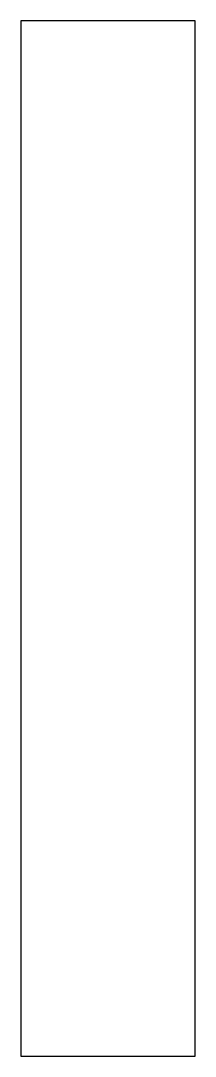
# Model space of a CAD drawing. Header units: centimetres. Extents: x -1.29 to -0.54, y 6.1 to 10.54.
import ezdxf

# ---------------------------------------------------------------- set-up
doc = ezdxf.new("R2010")
doc.units = ezdxf.units.CM
doc.layers.get('0').update_dxf_attribs({"linetype": 'CONTINUOUS'})

msp = doc.modelspace()

# ---------------------------------------------------------------- linework, layer by layer
msp.add_lwpolyline([(-1.2935, 6.0978), (-0.5432, 6.0978), (-0.5432, 10.5434), (-1.2935, 10.5434)], close=True)

doc.saveas('drawing.dxf')
